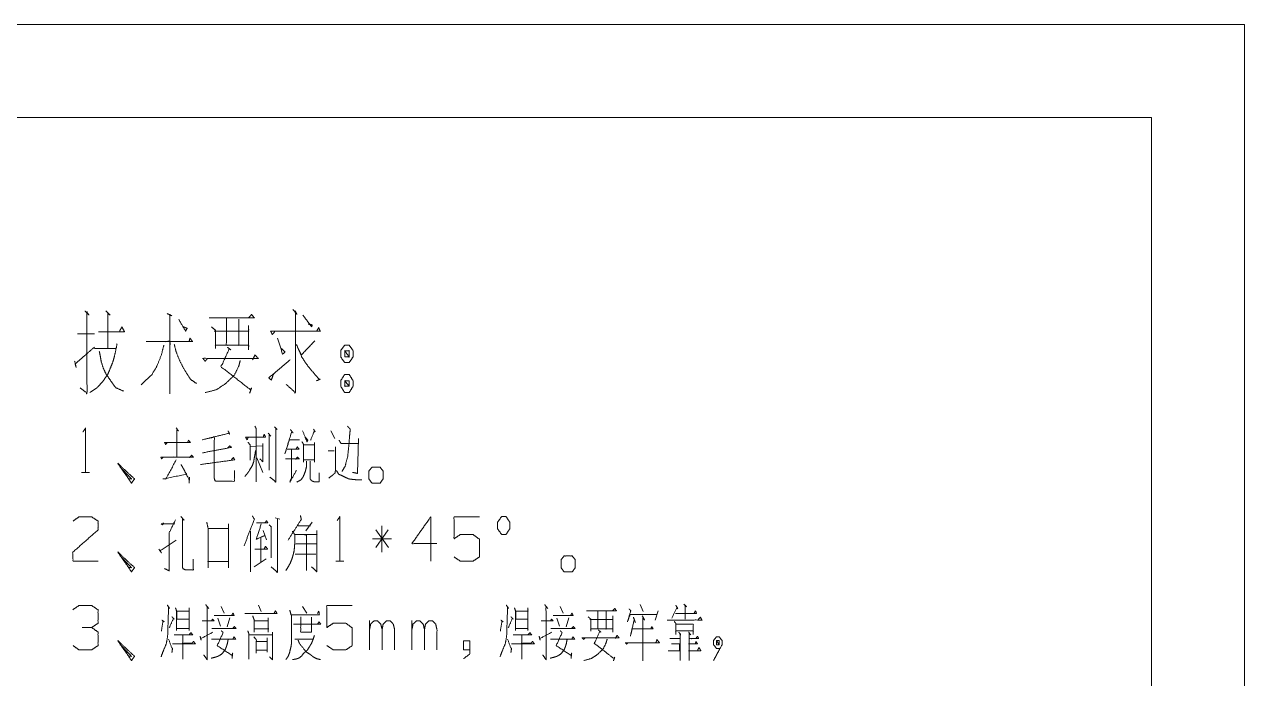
# Model space of a CAD drawing. Header units: millimetres. Extents: x 2210 to 79821, y -19430 to 2344.
# Drawn here: x 6496.5 to 6562, y 1754.7 to 1789.8 of the extents above; entities that cross this region are included whole.
import ezdxf

# ---------------------------------------------------------------- set-up
doc = ezdxf.new("R2010")
doc.units = ezdxf.units.MM
doc.layers.add('101', color=7, linetype='Continuous', true_color=0xffffff)

msp = doc.modelspace()

# ---------------------------------------------------------------- linework, layer by layer
at = {"layer": '101', "color": 133, "linetype": 'Continuous', "lineweight": 18}
for p, q in [((6562.03, 1789.822), (6142.03, 1789.822)), ((6562.03, 1492.822), (6562.03, 1789.822)), ((6557.03, 1784.822), (6167.03, 1784.822)), ((6557.03, 1497.822), (6557.03, 1784.822))]:
    msp.add_line(p, q, dxfattribs=at)
at = {"layer": '101', "color": 72, "linetype": 'Continuous', "lineweight": 18}
for p, q in [((6499.334, 1773.203), (6500.236, 1773.203)), ((6500.236, 1772.416), (6501.376, 1772.416)), ((6509.907, 1768.216), (6510.049, 1768.066)), ((6509.571, 1767.866), (6509.713, 1767.716)), ((6509.625, 1767.766), (6509.625, 1765.891)), ((6512.94, 1767.991), (6513.152, 1767.591)), ((6508.617, 1767.166), (6509.289, 1767.191)), ((6512.799, 1766.916), (6513.117, 1766.916)), ((6508.971, 1766.541), (6509.289, 1765.766)), ((6499.546, 1765.766), (6499.971, 1765.766)), ((6509.943, 1763.328), (6510.19, 1763.253)), ((6511.159, 1762.903), (6511.848, 1762.903)), ((6511.936, 1763.103), (6511.6, 1762.628)), ((6515.676, 1761.478), (6515.676, 1762.903)), ((6508.617, 1762.603), (6508.617, 1760.428)), ((6509.183, 1762.228), (6509.183, 1760.953)), ((6509.306, 1762.653), (6509.483, 1762.153)), ((6516.189, 1762.203), (6515.181, 1762.203)), ((6515.358, 1762.678), (6516.03, 1761.728)), ((6516.012, 1762.678), (6515.358, 1761.728)), ((6511.053, 1761.928), (6512.148, 1761.928)), ((6508.811, 1760.703), (6509.465, 1761.128)), ((6511.017, 1761.378), (6512.131, 1761.378)), ((6513.205, 1761.003), (6513.63, 1761.003)), ((6507.048, 1758.566), (6507.207, 1758.216)), ((6509.059, 1758.641), (6509.2, 1758.291)), ((6511.424, 1758.566), (6511.654, 1758.216)), ((6525.259, 1758.566), (6525.418, 1758.216)), ((6529.565, 1758.666), (6529.724, 1758.291)), ((6530.519, 1758.341), (6530.36, 1757.841)), ((6506.871, 1757.941), (6507.012, 1757.516)), ((6507.507, 1757.966), (6507.366, 1757.466)), ((6508.864, 1757.791), (6509.571, 1757.791)), ((6509.571, 1757.966), (6509.571, 1757.191)), ((6515.022, 1756.241), (6515.022, 1757.816)), ((6517.299, 1756.241), (6517.299, 1757.816)), ((6525.083, 1757.941), (6525.224, 1757.516)), ((6525.719, 1757.966), (6525.577, 1757.466)), ((6508.564, 1757.041), (6509.801, 1757.041)), ((6508.811, 1757.366), (6509.607, 1757.366)), ((6509.518, 1756.891), (6509.518, 1756.116)), ((6508.935, 1756.691), (6509.483, 1756.691)), ((6508.935, 1756.216), (6509.483, 1756.216)), ((6511, 1756.816), (6512.007, 1756.816))]:
    msp.add_line(p, q, dxfattribs=at)
for points, knots in [([(6499.732, 1774.441), (6499.944, 1774.216), (6499.838, 1774.366), (6499.838, 1770.016), (6499.467, 1770.316)], [0, 0, 0.058118, 0.092648, 0.910296, 1, 1]), ([(6500.846, 1774.441), (6501.084, 1774.216), (6500.952, 1774.291), (6500.952, 1772.453)], [0, 0, 0.141491, 0.207199, 1, 1]), ([(6504.154, 1774.291), (6504.393, 1774.178), (6504.287, 1774.216), (6504.287, 1769.978), (6504.287, 1772.791), (6503.014, 1772.791), (6505.506, 1772.791), (6505.374, 1772.978), (6505.321, 1772.791)], [0, 0, 0.022712, 0.032398, 0.397208, 0.639338, 0.748898, 0.963454, 0.983224, 1, 1]), ([(6504.764, 1773.991), (6505.135, 1773.353), (6505.215, 1773.503), (6505.029, 1773.578)], [0, 0, 0.665998, 0.819289, 1, 1]), ([(6506.402, 1774.066), (6508.815, 1774.066), (6508.682, 1774.253), (6508.523, 1774.066)], [0, 0, 0.83535, 0.914861, 1, 1]), ([(6506.535, 1773.578), (6506.747, 1773.391), (6506.747, 1772.416), (6506.747, 1772.603), (6508.523, 1772.603), (6508.523, 1772.341), (6508.523, 1773.653), (6508.523, 1773.353), (6506.668, 1773.353), (6507.33, 1773.353), (6507.33, 1774.028), (6507.33, 1772.603), (6507.993, 1772.603), (6507.993, 1773.991)], [0, 0, 0.024061, 0.106929, 0.122865, 0.273835, 0.296145, 0.407696, 0.433195, 0.590926, 0.647257, 0.704627, 0.825741, 0.882075, 1, 1]), ([(6510.904, 1774.516), (6511.116, 1774.253), (6511.037, 1774.403), (6511.037, 1770.053), (6510.533, 1770.503)], [0, 0, 0.060994, 0.09168, 0.877914, 1, 1]), ([(6511.434, 1774.216), (6511.912, 1773.578), (6511.938, 1773.691), (6511.726, 1773.728)], [0, 0, 0.706379, 0.80892, 1, 1]), ([(6500.448, 1773.316), (6501.853, 1773.316), (6501.72, 1773.578), (6501.588, 1773.353)], [0, 0, 0.716779, 0.866782, 1, 1]), ([(6509.923, 1773.316), (6509.791, 1773.166), (6509.711, 1773.353), (6512.362, 1773.353), (6512.283, 1773.541), (6512.177, 1773.353)], [0, 0, 0.057613, 0.116234, 0.87937, 0.937996, 1, 1]), ([(6501.455, 1772.678), (6501.349, 1772.153), (6501.243, 1771.741), (6501.111, 1771.403), (6500.952, 1771.028), (6500.687, 1770.653), (6500.421, 1770.353), (6499.997, 1770.053)], [0, 0, 0.172181, 0.309106, 0.425674, 0.556623, 0.704264, 0.832969, 1, 1]), ([(6503.969, 1772.603), (6503.836, 1772.078), (6503.597, 1771.478), (6503.332, 1771.028), (6502.749, 1770.466)], [0, 0, 0.214887, 0.471142, 0.678416, 1, 1]), ([(6504.525, 1772.641), (6504.631, 1772.228), (6504.844, 1771.703), (6505.109, 1771.216), (6505.4, 1770.766), (6505.718, 1770.541)], [0, 0, 0.172226, 0.40119, 0.625584, 0.842425, 1, 1]), ([(6510.082, 1772.978), (6510.347, 1772.116), (6510.48, 1772.228), (6510.294, 1772.416)], [0, 0, 0.673372, 0.803126, 1, 1]), ([(6512.071, 1772.828), (6511.355, 1772.078), (6511.09, 1772.641), (6511.355, 1772.003), (6511.593, 1771.628), (6511.859, 1771.291), (6512.309, 1770.766), (6512.362, 1770.766), (6512.177, 1770.691)], [0, 0, 0.248755, 0.397954, 0.563612, 0.670259, 0.773231, 0.939249, 0.951975, 1, 1]), ([(6513.921, 1772.603), (6513.683, 1772.603), (6513.47, 1772.303), (6513.47, 1771.966), (6513.683, 1771.666), (6513.921, 1771.666), (6514.133, 1771.966), (6514.133, 1772.303), (6513.921, 1772.603)], [0, 0, 0.090998, 0.231133, 0.359864, 0.5, 0.590998, 0.731133, 0.859864, 1, 1]), ([(6499.175, 1771.741), (6499.255, 1771.403), (6499.202, 1771.591), (6500.236, 1772.491)], [0, 0, 0.181317, 0.283209, 1, 1]), ([(6500.501, 1772.266), (6500.554, 1772.003), (6500.607, 1771.703), (6500.713, 1771.366), (6500.872, 1771.028), (6501.376, 1770.316), (6501.8, 1770.128)], [0, 0, 0.101602, 0.217186, 0.35141, 0.492967, 0.824037, 1, 1]), ([(6506.323, 1771.891), (6506.19, 1771.741), (6506.058, 1771.891), (6509.027, 1771.891), (6508.868, 1772.078), (6508.736, 1771.816)], [0, 0, 0.051206, 0.102404, 0.86189, 0.924783, 1, 1]), ([(6507.383, 1772.491), (6507.569, 1772.341), (6507.489, 1772.416), (6507.039, 1771.441), (6508.629, 1770.203), (6508.682, 1770.316), (6508.576, 1770.016)], [0, 0, 0.061498, 0.089673, 0.366507, 0.885946, 0.917995, 1, 1]), ([(6513.683, 1771.966), (6513.921, 1771.966), (6513.683, 1772.303), (6513.683, 1771.966)], [0, 0, 0.241134, 0.658878, 1, 1]), ([(6513.921, 1771.966), (6513.921, 1772.303), (6513.683, 1772.303)], [0, 0, 0.585863, 1, 1]), ([(6508.073, 1771.778), (6507.993, 1771.478), (6507.755, 1770.991), (6507.251, 1770.503), (6506.774, 1770.203), (6506.19, 1770.053)], [0, 0, 0.114099, 0.31364, 0.571361, 0.778585, 1, 1]), ([(6509.87, 1771.066), (6509.738, 1770.728), (6509.605, 1770.841), (6510.745, 1771.816)], [0, 0, 0.178048, 0.263427, 1, 1]), ([(6514.133, 1770.691), (6513.921, 1771.028), (6513.683, 1771.028), (6513.47, 1770.691), (6513.47, 1770.391), (6513.683, 1770.053), (6513.921, 1770.053), (6514.133, 1770.391), (6514.133, 1770.691)], [0, 0, 0.149207, 0.238507, 0.387714, 0.5, 0.649207, 0.738507, 0.887714, 1, 1]), ([(6513.683, 1770.691), (6513.683, 1770.391), (6513.921, 1770.391)], [0, 0, 0.557014, 1, 1]), ([(6513.921, 1770.691), (6513.683, 1770.691), (6513.921, 1770.391), (6513.921, 1770.691)], [0, 0, 0.258801, 0.674582, 1, 1]), ([(6499.617, 1767.941), (6499.759, 1768.141), (6499.759, 1765.766)], [0, 0, 0.093484, 1, 1]), ([(6504.63, 1768.166), (6504.753, 1767.991), (6504.665, 1768.066), (6504.665, 1766.591), (6503.799, 1766.591), (6505.549, 1766.591), (6505.46, 1766.691), (6505.354, 1766.566)], [0, 0, 0.045421, 0.069987, 0.382582, 0.566134, 0.936979, 0.965261, 1, 1]), ([(6508.864, 1768.241), (6508.935, 1768.116), (6508.935, 1765.266)], [0, 0, 0.047969, 1, 1]), ([(6509.978, 1768.116), (6509.978, 1765.266), (6509.66, 1765.516)], [0, 0, 0.875685, 1, 1]), ([(6510.77, 1768.066), (6510.911, 1767.891), (6510.84, 1767.966), (6510.469, 1766.766), (6510.717, 1767.516), (6511.247, 1767.516)], [0, 0, 0.077468, 0.112955, 0.545474, 0.817418, 1, 1]), ([(6512.007, 1768.091), (6512.095, 1767.941), (6512.06, 1768.016), (6511.848, 1767.491)], [0, 0, 0.21148, 0.31219, 1, 1]), ([(6513.842, 1768.241), (6513.983, 1768.091), (6513.948, 1767.741), (6513.912, 1767.266), (6513.842, 1766.591), (6513.7, 1766.091), (6513.541, 1765.816)], [0, 0, 0.080841, 0.218779, 0.405547, 0.671676, 0.875424, 1, 1]), ([(6504.152, 1767.366), (6504.064, 1767.266), (6504.011, 1767.366), (6505.39, 1767.366), (6505.301, 1767.491), (6505.231, 1767.366)], [0, 0, 0.06942, 0.128308, 0.845615, 0.925275, 1, 1]), ([(6507.419, 1767.991), (6507.507, 1767.816), (6507.454, 1767.866), (6506.022, 1767.516), (6506.676, 1767.666), (6506.676, 1765.466), (6506.712, 1765.316), (6506.8, 1765.291), (6507.755, 1765.291), (6507.755, 1765.866)], [0, 0, 0.030685, 0.042092, 0.272771, 0.377786, 0.722121, 0.74624, 0.760617, 0.910002, 1, 1]), ([(6508.493, 1767.641), (6508.44, 1767.516), (6508.352, 1767.666), (6509.43, 1767.666), (6509.359, 1767.816), (6509.306, 1767.666)], [0, 0, 0.079267, 0.180895, 0.810308, 0.907125, 1, 1]), ([(6508.493, 1767.391), (6508.599, 1767.241), (6508.599, 1766.416)], [0, 0, 0.182116, 1, 1]), ([(6511.388, 1767.416), (6511.477, 1767.266), (6511.477, 1766.316), (6511.477, 1766.441), (6512.06, 1766.441), (6512.06, 1766.316), (6512.06, 1767.366), (6512.06, 1767.241), (6511.459, 1767.241)], [0, 0, 0.046633, 0.3011, 0.334582, 0.490821, 0.524302, 0.805551, 0.839033, 1, 1]), ([(6511.424, 1767.991), (6511.654, 1767.416), (6511.707, 1767.491), (6511.565, 1767.666)], [0, 0, 0.66153, 0.759653, 1, 1]), ([(6513.382, 1767.491), (6513.488, 1767.316), (6514.407, 1767.316)], [0, 0, 0.182106, 1, 1]), ([(6514.425, 1767.591), (6514.372, 1765.716), (6514.107, 1765.766)], [0, 0, 0.874253, 1, 1]), ([(6506.04, 1766.816), (6507.613, 1767.116), (6507.507, 1767.191), (6507.383, 1767.066)], [0, 0, 0.83968, 0.90778, 1, 1]), ([(6508.9, 1766.941), (6508.829, 1766.566), (6508.794, 1766.341), (6508.723, 1766.141), (6508.546, 1765.841), (6508.458, 1765.716), (6508.317, 1765.541)], [0, 0, 0.246559, 0.393713, 0.530773, 0.755733, 0.854643, 1, 1]), ([(6509.289, 1767.316), (6509.289, 1766.341), (6509.13, 1766.491)], [0, 0, 0.816823, 1, 1]), ([(6510.593, 1767.016), (6511.229, 1767.016), (6511.141, 1767.141), (6511.07, 1767.016)], [0, 0, 0.682009, 0.846089, 1, 1]), ([(6510.823, 1766.991), (6510.823, 1765.466), (6510.734, 1765.241), (6511.088, 1765.866)], [0, 0, 0.613734, 0.71102, 1, 1]), ([(6513.188, 1767.141), (6513.188, 1765.891), (6513.17, 1765.741), (6513.029, 1765.616), (6512.834, 1765.466)], [0, 0, 0.681076, 0.763373, 0.866198, 1, 1]), ([(6501.629, 1766.041), (6502.229, 1765.416), (6502.088, 1765.416), (6501.487, 1766.266), (6502.229, 1765.191), (6502.389, 1765.416), (6501.487, 1766.266)], [0, 0, 0.178025, 0.207055, 0.420794, 0.689031, 0.745609, 1, 1]), ([(6503.923, 1766.566), (6503.852, 1766.491), (6503.799, 1766.591)], [0, 0, 0.476558, 1, 1]), ([(6504.63, 1766.441), (6504.082, 1765.416), (6503.923, 1765.416), (6505.178, 1765.666), (6504.895, 1766.191), (6505.337, 1765.366), (6505.354, 1765.516), (6505.319, 1765.191)], [0, 0, 0.252061, 0.28656, 0.564067, 0.693391, 0.896349, 0.929101, 1, 1]), ([(6505.934, 1766.191), (6507.772, 1766.441), (6507.702, 1766.566), (6507.595, 1766.441)], [0, 0, 0.857805, 0.924206, 1, 1]), ([(6510.505, 1766.491), (6511.247, 1766.491), (6511.141, 1766.591), (6511.053, 1766.466)], [0, 0, 0.71297, 0.852957, 1, 1]), ([(6511.636, 1766.366), (6511.636, 1766.091), (6511.565, 1765.816), (6511.459, 1765.541), (6511.335, 1765.366), (6511.106, 1765.241)], [0, 0, 0.20682, 0.42038, 0.64206, 0.803258, 1, 1]), ([(6511.83, 1766.366), (6511.83, 1765.416), (6511.901, 1765.316), (6512.042, 1765.266), (6512.308, 1765.266), (6512.308, 1765.741)], [0, 0, 0.484059, 0.546452, 0.622866, 0.757976, 1, 1]), ([(6514.987, 1765.416), (6514.987, 1765.841), (6515.146, 1766.041), (6515.588, 1766.041), (6515.747, 1765.841), (6515.747, 1765.416), (6515.588, 1765.191), (6515.146, 1765.191), (6514.987, 1765.416)], [0, 0, 0.152006, 0.243399, 0.401445, 0.492847, 0.644854, 0.743408, 0.901454, 1, 1]), ([(6513.241, 1765.866), (6513.364, 1765.666), (6513.541, 1765.591), (6513.736, 1765.491), (6513.912, 1765.416), (6514.107, 1765.391), (6514.354, 1765.366), (6514.602, 1765.366)], [0, 0, 0.153715, 0.279194, 0.422093, 0.547602, 0.675722, 0.838259, 1, 1]), ([(6508.281, 1761.828), (6508.829, 1763.253), (6508.741, 1763.403), (6508.723, 1763.428)], [0, 0, 0.881767, 0.982315, 1, 1]), ([(6511.3, 1763.453), (6511.353, 1763.253), (6510.646, 1762.128)], [0, 0, 0.134742, 1, 1]), ([(6513.276, 1763.178), (6513.417, 1763.378), (6513.417, 1761.003)], [0, 0, 0.093492, 1, 1]), ([(6499.087, 1763.153), (6499.405, 1763.378), (6500.094, 1763.378), (6500.43, 1763.153), (6500.43, 1762.678), (6499.069, 1761.478), (6499.087, 1761.003), (6500.43, 1761.003)], [0, 0, 0.069695, 0.19298, 0.265275, 0.350227, 0.674741, 0.759751, 1, 1]), ([(6503.94, 1763.053), (6503.905, 1762.953), (6503.817, 1763.003), (6504.559, 1763.003)], [0, 0, 0.111652, 0.218549, 1, 1]), ([(6504.594, 1763.228), (6504.258, 1762.528), (6504.258, 1760.478), (6504.011, 1760.603)], [0, 0, 0.250162, 0.91068, 1, 1]), ([(6504.877, 1763.403), (6505.054, 1763.203), (6504.965, 1763.253), (6504.965, 1760.728), (6504.983, 1760.603), (6505.142, 1760.528), (6505.549, 1760.528), (6505.549, 1761.103)], [0, 0, 0.063903, 0.088215, 0.692697, 0.722919, 0.765024, 0.862342, 1, 1]), ([(6506.27, 1763.103), (6506.341, 1762.778), (6506.341, 1760.653), (6506.341, 1760.978), (6507.436, 1760.978), (6507.436, 1760.653), (6507.436, 1763.003), (6507.436, 1762.753), (6506.358, 1762.753)], [0, 0, 0.042197, 0.311812, 0.353047, 0.492087, 0.533322, 0.831484, 0.863205, 1, 1]), ([(6509.2, 1763.003), (6508.935, 1762.178), (6509.395, 1762.378)], [0, 0, 0.633556, 1, 1]), ([(6508.953, 1763.053), (6509.554, 1763.053), (6509.483, 1763.178), (6509.395, 1763.053)], [0, 0, 0.66949, 0.829474, 1, 1]), ([(6509.625, 1762.953), (6509.731, 1762.853), (6509.731, 1761.178)], [0, 0, 0.080053, 1, 1]), ([(6510.066, 1763.253), (6510.066, 1760.403), (6509.731, 1760.703)], [0, 0, 0.863559, 1, 1]), ([(6518.642, 1761.953), (6517.299, 1761.953), (6518.306, 1763.378), (6518.306, 1761.003)], [0, 0, 0.24587, 0.565296, 1, 1]), ([(6519.557, 1761.228), (6519.893, 1761.003), (6520.583, 1761.003), (6520.918, 1761.228), (6520.918, 1762.178), (6520.583, 1762.428), (6519.893, 1762.428), (6519.557, 1762.203), (6519.557, 1763.378), (6520.918, 1763.378)], [0, 0, 0.062231, 0.168346, 0.230572, 0.376816, 0.441262, 0.547377, 0.609608, 0.790488, 1, 1]), ([(6522.117, 1762.428), (6522.347, 1762.428), (6522.559, 1762.753), (6522.559, 1763.078), (6522.347, 1763.403), (6522.117, 1763.403), (6521.887, 1763.078), (6521.887, 1762.753), (6522.117, 1762.428)], [0, 0, 0.085693, 0.230399, 0.351586, 0.496292, 0.581985, 0.730399, 0.851586, 1, 1]), ([(6503.693, 1761.653), (6503.834, 1761.453), (6503.764, 1761.553), (6504.63, 1762.128)], [0, 0, 0.174086, 0.261144, 1, 1]), ([(6510.876, 1762.603), (6511, 1762.428), (6511, 1761.928), (6510.982, 1761.703), (6510.964, 1761.553), (6510.911, 1761.328), (6510.84, 1761.103), (6510.752, 1760.878), (6510.664, 1760.728), (6510.522, 1760.503)], [0, 0, 0.095695, 0.318947, 0.419719, 0.487151, 0.590367, 0.695672, 0.803617, 0.881349, 1, 1]), ([(6511.017, 1762.428), (6512.184, 1762.428), (6512.184, 1762.628), (6512.184, 1760.428), (6511.901, 1760.703)], [0, 0, 0.294508, 0.345002, 0.900412, 1, 1]), ([(6511.547, 1762.403), (6511.636, 1762.428), (6511.636, 1760.503)], [0, 0, 0.045543, 1, 1]), ([(6501.629, 1761.278), (6502.229, 1760.653), (6502.088, 1760.653), (6501.487, 1761.503), (6502.229, 1760.428), (6502.389, 1760.653), (6501.487, 1761.503)], [0, 0, 0.178025, 0.207055, 0.420794, 0.689031, 0.745609, 1, 1]), ([(6508.864, 1761.653), (6509.536, 1761.653), (6509.43, 1761.803), (6509.359, 1761.653)], [0, 0, 0.657714, 0.837599, 1, 1]), ([(6525.309, 1760.653), (6525.309, 1761.078), (6525.468, 1761.278), (6525.91, 1761.278), (6526.069, 1761.078), (6526.069, 1760.653), (6525.91, 1760.428), (6525.468, 1760.428), (6525.309, 1760.653)], [0, 0, 0.152004, 0.243404, 0.401447, 0.492848, 0.644851, 0.743404, 0.901447, 1, 1]), ([(6500.094, 1757.441), (6500.43, 1757.666), (6500.43, 1758.391), (6500.094, 1758.616), (6499.405, 1758.616), (6499.069, 1758.391)], [0, 0, 0.153873, 0.429854, 0.583727, 0.846127, 1, 1]), ([(6504.152, 1758.641), (6504.276, 1758.466), (6504.223, 1758.541), (6504.17, 1756.966), (6504.099, 1756.566), (6503.94, 1756.191), (6503.817, 1755.866)], [0, 0, 0.070423, 0.100605, 0.618414, 0.751883, 0.885732, 1, 1]), ([(6504.594, 1758.491), (6504.647, 1758.341), (6504.647, 1757.291), (6504.647, 1757.391), (6505.319, 1757.391), (6505.319, 1757.291), (6505.319, 1758.491), (6505.319, 1758.316), (6504.665, 1758.316), (6504.665, 1757.891), (6505.301, 1757.891)], [0, 0, 0.030767, 0.23382, 0.253156, 0.383048, 0.402384, 0.634447, 0.668289, 0.79476, 0.876951, 1, 1]), ([(6506.217, 1758.666), (6506.376, 1758.466), (6506.288, 1758.541), (6506.288, 1755.716), (6506.111, 1755.966)], [0, 0, 0.072957, 0.106042, 0.912582, 1, 1]), ([(6506.676, 1758.091), (6507.737, 1758.091), (6507.684, 1758.216), (6507.613, 1758.091)], [0, 0, 0.79149, 0.892828, 1, 1]), ([(6508.317, 1758.191), (6510.049, 1758.191), (6509.96, 1758.341), (6509.89, 1758.191)], [0, 0, 0.835959, 0.919978, 1, 1]), ([(6510.734, 1758.366), (6510.805, 1758.116), (6512.325, 1758.116), (6512.29, 1758.316), (6512.219, 1758.191)], [0, 0, 0.12218, 0.836963, 0.932473, 1, 1]), ([(6512.728, 1756.466), (6513.064, 1756.241), (6513.753, 1756.241), (6514.089, 1756.466), (6514.089, 1757.416), (6513.753, 1757.666), (6513.064, 1757.666), (6512.728, 1757.441), (6512.728, 1758.616), (6514.089, 1758.616)], [0, 0, 0.062231, 0.168346, 0.230572, 0.376816, 0.441262, 0.547377, 0.609608, 0.790488, 1, 1]), ([(6522.364, 1758.641), (6522.488, 1758.466), (6522.435, 1758.541), (6522.382, 1756.966), (6522.311, 1756.566), (6522.152, 1756.191), (6522.028, 1755.866)], [0, 0, 0.070423, 0.100605, 0.618416, 0.751887, 0.885731, 1, 1]), ([(6522.806, 1758.491), (6522.859, 1758.341), (6522.859, 1757.291), (6522.859, 1757.391), (6523.531, 1757.391), (6523.531, 1757.291), (6523.531, 1758.491), (6523.531, 1758.316), (6522.877, 1758.316), (6522.877, 1757.891), (6523.513, 1757.891)], [0, 0, 0.030767, 0.23382, 0.253156, 0.383048, 0.402384, 0.634447, 0.668289, 0.79476, 0.876951, 1, 1]), ([(6524.429, 1758.666), (6524.588, 1758.466), (6524.499, 1758.541), (6524.499, 1755.716), (6524.323, 1755.966)], [0, 0, 0.072957, 0.106051, 0.912589, 1, 1]), ([(6524.888, 1758.091), (6525.949, 1758.091), (6525.896, 1758.216), (6525.825, 1758.091)], [0, 0, 0.79149, 0.892828, 1, 1]), ([(6526.67, 1758.341), (6528.278, 1758.341), (6528.19, 1758.466), (6528.084, 1758.341)], [0, 0, 0.835345, 0.914861, 1, 1]), ([(6526.758, 1758.016), (6526.9, 1757.891), (6526.9, 1757.241), (6526.9, 1757.366), (6528.084, 1757.366), (6528.084, 1757.191), (6528.084, 1758.066), (6528.084, 1757.866), (6526.846, 1757.866), (6527.288, 1757.866), (6527.288, 1758.316), (6527.288, 1757.366), (6527.73, 1757.366), (6527.73, 1758.291)], [0, 0, 0.024065, 0.106929, 0.122865, 0.273837, 0.296147, 0.407696, 0.433192, 0.590926, 0.647262, 0.704631, 0.825743, 0.882074, 1, 1]), ([(6528.964, 1758.441), (6529.052, 1758.341), (6528.876, 1757.741), (6529.017, 1758.141), (6530.431, 1758.141)], [0, 0, 0.051388, 0.292215, 0.455562, 1, 1]), ([(6531.47, 1758.641), (6531.576, 1758.441), (6531.541, 1758.541), (6531.258, 1757.941)], [0, 0, 0.227358, 0.333874, 1, 1]), ([(6531.452, 1758.191), (6532.584, 1758.191), (6532.531, 1758.341), (6532.46, 1758.216)], [0, 0, 0.788907, 0.899849, 1, 1]), ([(6531.912, 1758.691), (6532.053, 1758.541), (6531.983, 1758.641), (6531.983, 1757.891)], [0, 0, 0.191112, 0.304654, 1, 1]), ([(6503.852, 1757.841), (6503.993, 1757.741), (6503.923, 1757.791), (6503.834, 1757.241)], [0, 0, 0.212004, 0.318014, 1, 1]), ([(6504.4, 1758.016), (6504.524, 1757.891), (6504.488, 1757.941), (6504.258, 1757.416)], [0, 0, 0.217096, 0.292673, 1, 1]), ([(6506.022, 1757.791), (6506.676, 1757.791), (6506.588, 1757.891), (6506.517, 1757.791)], [0, 0, 0.718773, 0.865416, 1, 1]), ([(6508.741, 1758.066), (6508.811, 1757.866), (6508.811, 1757.191)], [0, 0, 0.239107, 1, 1]), ([(6510.823, 1758.116), (6510.823, 1756.566), (6510.805, 1756.441), (6510.717, 1756.066), (6510.646, 1755.891), (6510.522, 1755.716)], [0, 0, 0.628904, 0.680132, 0.836451, 0.913039, 1, 1]), ([(6510.929, 1757.616), (6512.396, 1757.616), (6512.308, 1757.741), (6512.219, 1757.616)], [0, 0, 0.827327, 0.913657, 1, 1]), ([(6511.318, 1758.016), (6511.318, 1757.191), (6511.901, 1757.191), (6511.901, 1757.991)], [0, 0, 0.373596, 0.63773, 1, 1]), ([(6515.022, 1757.341), (6515.075, 1757.616), (6515.252, 1757.791), (6515.446, 1757.791), (6515.623, 1757.616), (6515.694, 1757.341), (6515.694, 1756.241)], [0, 0, 0.118877, 0.224466, 0.306994, 0.41257, 0.533094, 1, 1]), ([(6515.694, 1757.341), (6515.747, 1757.616), (6515.924, 1757.791), (6516.136, 1757.791), (6516.295, 1757.616), (6516.366, 1757.341), (6516.366, 1756.241)], [0, 0, 0.118606, 0.22394, 0.313771, 0.413919, 0.53417, 1, 1]), ([(6517.299, 1757.341), (6517.352, 1757.616), (6517.528, 1757.791), (6517.723, 1757.791), (6517.9, 1757.616), (6517.97, 1757.341), (6517.97, 1756.241)], [0, 0, 0.11888, 0.224456, 0.306984, 0.412572, 0.533096, 1, 1]), ([(6517.97, 1757.341), (6518.023, 1757.616), (6518.2, 1757.791), (6518.412, 1757.791), (6518.571, 1757.616), (6518.642, 1757.341), (6518.642, 1756.241)], [0, 0, 0.118603, 0.223949, 0.313763, 0.413923, 0.534169, 1, 1]), ([(6522.064, 1757.841), (6522.205, 1757.741), (6522.134, 1757.791), (6522.046, 1757.241)], [0, 0, 0.212003, 0.318011, 1, 1]), ([(6522.612, 1758.016), (6522.735, 1757.891), (6522.7, 1757.941), (6522.47, 1757.416)], [0, 0, 0.217072, 0.292654, 1, 1]), ([(6524.234, 1757.791), (6524.888, 1757.791), (6524.8, 1757.891), (6524.729, 1757.791)], [0, 0, 0.718754, 0.865393, 1, 1]), ([(6529.194, 1757.991), (6529.3, 1757.716), (6529.229, 1757.841), (6529.035, 1756.966), (6529.123, 1757.366), (6530.254, 1757.366), (6530.183, 1757.491), (6530.13, 1757.366)], [0, 0, 0.093423, 0.13894, 0.423049, 0.552894, 0.911444, 0.956961, 1, 1]), ([(6529.671, 1758.066), (6529.795, 1757.841), (6529.706, 1757.941), (6529.706, 1755.641)], [0, 0, 0.095449, 0.14505, 1, 1]), ([(6531.011, 1757.841), (6532.866, 1757.841), (6532.796, 1757.991), (6532.672, 1757.866)], [0, 0, 0.844507, 0.919967, 1, 1]), ([(6531.382, 1757.766), (6531.47, 1757.666), (6531.47, 1757.066), (6531.47, 1757.266), (6532.407, 1757.266), (6532.407, 1757.066), (6532.407, 1757.616), (6531.452, 1757.616)], [0, 0, 0.03733, 0.205175, 0.261122, 0.52319, 0.579136, 0.732994, 1, 1]), ([(6499.087, 1756.466), (6499.405, 1756.241), (6500.094, 1756.241), (6500.43, 1756.466), (6500.43, 1757.191), (6500.094, 1757.441), (6499.582, 1757.441)], [0, 0, 0.124125, 0.343695, 0.472452, 0.703386, 0.836738, 1, 1]), ([(6504.435, 1756.566), (6505.655, 1756.566), (6505.566, 1756.691), (6505.478, 1756.591), (6504.983, 1756.591), (6504.983, 1757.066), (6504.983, 1755.741)], [0, 0, 0.320853, 0.361129, 0.396235, 0.526437, 0.651406, 1, 1]), ([(6504.524, 1757.041), (6505.513, 1757.041), (6505.425, 1757.166), (6505.337, 1757.066)], [0, 0, 0.775498, 0.895442, 1, 1]), ([(6505.916, 1756.966), (6505.969, 1756.766), (6505.952, 1756.841), (6506.606, 1757.191)], [0, 0, 0.201732, 0.276852, 1, 1]), ([(6506.535, 1756.816), (6507.825, 1756.816), (6507.737, 1756.941), (6507.684, 1756.841)], [0, 0, 0.828928, 0.927277, 1, 1]), ([(6506.553, 1757.391), (6507.843, 1757.391), (6507.755, 1757.491), (6507.666, 1757.391)], [0, 0, 0.828595, 0.914307, 1, 1]), ([(6507.048, 1757.266), (6507.154, 1757.166), (6506.835, 1756.466), (6507.631, 1755.941), (6507.666, 1756.066), (6507.631, 1755.766)], [0, 0, 0.063381, 0.397728, 0.812149, 0.868641, 1, 1]), ([(6508.476, 1757.266), (6508.529, 1757.116), (6508.529, 1755.741)], [0, 0, 0.103714, 1, 1]), ([(6508.794, 1756.941), (6508.935, 1756.791), (6508.935, 1756.066)], [0, 0, 0.221369, 1, 1]), ([(6509.801, 1757.191), (6509.801, 1755.716), (6509.642, 1755.866)], [0, 0, 0.8709, 1, 1]), ([(6512.06, 1757.016), (6511.972, 1756.766), (6511.901, 1756.591), (6511.795, 1756.416), (6511.671, 1756.216), (6511.512, 1756.091), (6511.353, 1755.891), (6511.212, 1755.791), (6511.053, 1755.741), (6510.876, 1755.716)], [0, 0, 0.141804, 0.242733, 0.352154, 0.477923, 0.586111, 0.722773, 0.815376, 0.904549, 1, 1]), ([(6522.647, 1756.566), (6523.867, 1756.566), (6523.778, 1756.691), (6523.69, 1756.591), (6523.195, 1756.591), (6523.195, 1757.066), (6523.195, 1755.741)], [0, 0, 0.32085, 0.361125, 0.396231, 0.526442, 0.65141, 1, 1]), ([(6522.735, 1757.041), (6523.725, 1757.041), (6523.637, 1757.166), (6523.548, 1757.066)], [0, 0, 0.775505, 0.895445, 1, 1]), ([(6524.128, 1756.966), (6524.181, 1756.766), (6524.163, 1756.841), (6524.817, 1757.191)], [0, 0, 0.201732, 0.276852, 1, 1]), ([(6524.747, 1756.816), (6526.037, 1756.816), (6525.949, 1756.941), (6525.896, 1756.841)], [0, 0, 0.828936, 0.927274, 1, 1]), ([(6524.764, 1757.391), (6526.055, 1757.391), (6525.966, 1757.491), (6525.878, 1757.391)], [0, 0, 0.828585, 0.914293, 1, 1]), ([(6525.259, 1757.266), (6525.365, 1757.166), (6525.047, 1756.466), (6525.843, 1755.941), (6525.878, 1756.066), (6525.843, 1755.766)], [0, 0, 0.063382, 0.397734, 0.812146, 0.868639, 1, 1]), ([(6526.617, 1756.891), (6526.528, 1756.791), (6526.44, 1756.891), (6528.42, 1756.891), (6528.314, 1757.016), (6528.225, 1756.841)], [0, 0, 0.0512, 0.10239, 0.861881, 0.924775, 1, 1]), ([(6527.324, 1757.291), (6527.447, 1757.191), (6527.394, 1757.241), (6527.094, 1756.591), (6528.154, 1755.766), (6528.19, 1755.841), (6528.119, 1755.641)], [0, 0, 0.061493, 0.089662, 0.366501, 0.885931, 0.91799, 1, 1]), ([(6531.629, 1757.191), (6531.735, 1757.041), (6531.7, 1757.116), (6531.7, 1755.666)], [0, 0, 0.107026, 0.155331, 1, 1]), ([(6532.159, 1757.191), (6532.283, 1757.041), (6532.195, 1757.116), (6532.195, 1755.666), (6532.195, 1756.841), (6532.707, 1756.841), (6532.637, 1756.966), (6532.548, 1756.841)], [0, 0, 0.051922, 0.082869, 0.470095, 0.783882, 0.920759, 0.959113, 1, 1]), ([(6533.8, 1756.316), (6533.658, 1756.316), (6533.499, 1756.516), (6533.499, 1756.741), (6533.658, 1756.941), (6533.8, 1756.941), (6533.959, 1756.741), (6533.959, 1756.516), (6533.499, 1755.666)], [0, 0, 0.057356, 0.160997, 0.252245, 0.355879, 0.413235, 0.516869, 0.608117, 1, 1]), ([(6501.629, 1756.516), (6502.229, 1755.891), (6502.088, 1755.891), (6501.487, 1756.741), (6502.229, 1755.666), (6502.389, 1755.891), (6501.487, 1756.741)], [0, 0, 0.178025, 0.207055, 0.420794, 0.689031, 0.745609, 1, 1]), ([(6504.223, 1756.816), (6504.435, 1756.241), (6504.435, 1756.341), (6504.4, 1756.091)], [0, 0, 0.634855, 0.738446, 1, 1]), ([(6507.419, 1756.791), (6507.383, 1756.591), (6507.33, 1756.416), (6507.26, 1756.241), (6507.083, 1756.016), (6506.871, 1755.891), (6506.712, 1755.841), (6506.517, 1755.791)], [0, 0, 0.137747, 0.261762, 0.389762, 0.583802, 0.750788, 0.863876, 1, 1]), ([(6511.176, 1756.766), (6511.247, 1756.591), (6511.6, 1756.141), (6511.83, 1755.991), (6511.989, 1755.866), (6512.166, 1755.766), (6512.378, 1755.716)], [0, 0, 0.113786, 0.458783, 0.624216, 0.746187, 0.868611, 1, 1]), ([(6520.406, 1756.241), (6520.07, 1756.241), (6520.07, 1756.716), (6520.406, 1756.716), (6520.406, 1756.016), (6520.07, 1755.766)], [0, 0, 0.148245, 0.357928, 0.506173, 0.815183, 1, 1]), ([(6522.435, 1756.816), (6522.647, 1756.241), (6522.647, 1756.341), (6522.612, 1756.091)], [0, 0, 0.634855, 0.738446, 1, 1]), ([(6525.631, 1756.791), (6525.595, 1756.591), (6525.542, 1756.416), (6525.471, 1756.241), (6525.295, 1756.016), (6525.083, 1755.891), (6524.923, 1755.841), (6524.729, 1755.791)], [0, 0, 0.137744, 0.261755, 0.389752, 0.583786, 0.750768, 0.863853, 1, 1]), ([(6527.783, 1756.816), (6527.73, 1756.616), (6527.571, 1756.291), (6527.235, 1755.966), (6526.917, 1755.766), (6526.528, 1755.666)], [0, 0, 0.114107, 0.313639, 0.571349, 0.778588, 1, 1]), ([(6528.893, 1756.616), (6528.84, 1756.541), (6528.769, 1756.616), (6530.59, 1756.616), (6530.466, 1756.791), (6530.396, 1756.616)], [0, 0, 0.037979, 0.080592, 0.833332, 0.921955, 1, 1]), ([(6531.152, 1756.841), (6531.718, 1756.841), (6531.665, 1756.841), (6531.7, 1756.841), (6531.7, 1756.566), (6531.24, 1756.566), (6531.665, 1756.566), (6531.665, 1756.191), (6531.064, 1756.191)], [0, 0, 0.202818, 0.221838, 0.234514, 0.333121, 0.497913, 0.650031, 0.784507, 1, 1]), ([(6532.159, 1756.566), (6532.637, 1756.566), (6532.548, 1756.691), (6532.531, 1756.566)], [0, 0, 0.63078, 0.833138, 1, 1]), ([(6532.159, 1756.191), (6532.813, 1756.191), (6532.725, 1756.366), (6532.637, 1756.216)], [0, 0, 0.638562, 0.829994, 1, 1]), ([(6533.658, 1756.516), (6533.8, 1756.516), (6533.658, 1756.741), (6533.658, 1756.516)], [0, 0, 0.223714, 0.644092, 1, 1]), ([(6533.8, 1756.516), (6533.8, 1756.741), (6533.658, 1756.741)], [0, 0, 0.614035, 1, 1])]:
    msp.add_open_spline(points, degree=1, knots=knots, dxfattribs=at)

doc.saveas('drawing.dxf')
